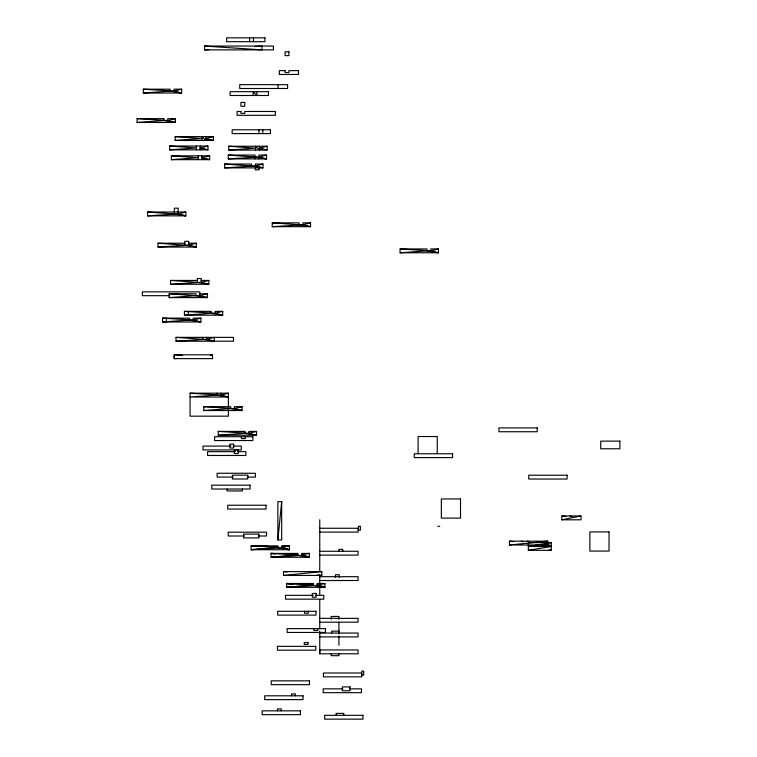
<?xml version="1.0" encoding="UTF-8"?>
<svg xmlns="http://www.w3.org/2000/svg" width="757" height="757" viewBox="0 0 757 757"><rect width="100%" height="100%" fill="white"/><g stroke="black" fill="none" stroke-linecap="round" stroke-linejoin="round"><path stroke-width="1.14" d="M319.757 653.783L319.757 649.951L358.061 649.951L358.061 653.783L319.757 653.783L319.757 631.187M551.333 550.301L551.333 542.637L528.348 542.637L528.348 550.301L551.333 550.301L549.043 549.913M277.857 539.949L281.68 501.645L277.857 501.645L277.857 539.949L281.68 539.949L281.68 501.645M181.652 89.184L173.987 91.105L143.338 89.184L143.338 93.016L181.652 93.016L181.652 89.184L173.987 89.184L173.987 91.105L181.652 93.016L170.155 91.105L143.338 93.016M175.435 118.65L167.77 120.562L137.121 118.65L137.121 122.483L175.435 122.483L175.435 118.65L167.77 118.65L167.77 120.562L175.435 122.483L163.938 120.562L137.121 122.483M213.474 136.629L205.809 138.54L213.474 140.461L213.474 136.629L175.17 136.629L175.17 140.461L213.474 140.461L205.431 139.118M207.938 146.025L200.274 147.937L207.938 149.858L207.938 146.025L169.625 146.025L169.625 149.858L207.938 149.858L199.886 148.514M209.68 155.828L202.015 157.74L209.68 159.661L209.68 155.828L171.375 155.828L171.375 159.661L209.68 159.661L201.636 158.317M267.098 146.243L259.433 148.154L267.098 150.075L267.098 146.243L228.784 146.243L228.784 150.075L267.098 150.075L259.055 148.732M228.254 158.904L258.894 156.983L266.559 155.071L266.559 158.904L228.254 158.904L228.254 155.071L255.062 155.071L255.062 158.904M262.963 164.051L255.298 165.972L224.649 167.884L224.649 164.051L251.466 164.051L251.466 165.972L262.963 167.884L262.963 164.051L255.298 164.051L255.298 165.972L262.963 167.884L224.649 167.884M185.834 212.017L178.169 213.938L147.52 215.849L147.52 212.017L185.834 212.017L185.834 215.849L147.52 215.849M158.005 247.056L196.309 247.056L196.309 243.224L188.654 245.145L158.005 247.056L158.005 243.224L184.822 243.224M310.569 222.861L302.904 224.772L272.255 226.693L272.255 222.861L299.072 222.861L299.072 224.772L310.569 226.693L310.569 222.861L302.904 222.861L302.904 224.772L310.569 226.693L272.255 226.693M170.543 284.263L208.856 284.263L208.856 280.431L201.192 282.342L170.543 284.263L170.543 280.431L197.359 280.431M169.322 295.684L142.344 295.684L142.344 291.852L199.81 291.852L199.81 295.684L207.475 297.605L195.978 295.684L195.978 293.773L169.161 293.773L169.161 297.605L207.475 297.605L207.475 293.773L199.81 295.684L195.117 295.684M438.426 248.949L430.761 250.87L400.112 248.949L400.112 252.781L438.426 252.781L438.426 248.949L430.761 248.949L430.761 250.87L438.426 252.781L426.929 250.87L400.112 252.781M222.719 311.364L215.064 313.284L184.415 311.364L184.415 315.196L222.719 315.196L222.719 311.364L215.064 311.364L215.064 313.284L222.719 315.196L211.231 313.284L184.415 315.196M200.879 318.139L193.224 320.05L162.575 318.139L162.575 321.962L200.879 321.962L200.879 318.139L193.224 318.139L193.224 320.05L200.879 321.962L189.392 320.05L162.575 321.962M210.332 355.345L212.528 354.796L212.528 358.629L174.214 358.629L174.214 354.796L212.528 354.796M228.387 393.186L220.722 395.107L190.073 393.186L190.073 416.17L228.387 416.17L228.387 393.186L190.073 393.186M242.089 406.689L234.424 408.6L203.784 406.689L203.784 410.521L242.089 410.521L242.089 406.689L234.424 406.689L234.424 408.6L242.089 410.521L230.601 408.6L203.784 410.521M256.547 431.414L248.883 433.335L218.234 431.414L218.234 435.247L256.547 435.247L256.547 431.414L248.883 431.414L248.883 433.335L256.547 435.247L245.05 433.335L218.234 435.247M561.864 519.804L581.016 515.971L581.016 519.804L561.864 519.804L561.864 515.971L581.016 515.971M551.333 542.637L528.348 546.469L551.333 546.469L547.51 543.914M528.348 550.301L551.333 546.469L540.99 544.747M511.618 544.652L509.461 545.002L509.461 541.17L547.775 541.17L547.775 545.002L509.461 545.002L547.775 541.17M283.497 575.443L321.801 571.611L321.801 575.443L283.497 575.443L283.497 571.611L321.801 571.611M175.17 140.461L201.987 138.54L175.17 136.629M169.625 149.858L196.441 147.937L169.625 146.025M228.784 150.075L255.601 148.154L228.784 146.243M171.375 159.661L198.192 157.74L171.375 155.828M169.161 297.605L195.978 295.684L169.161 293.773M176.031 341.199L206.68 339.287L214.345 337.367L214.345 341.199L202.848 339.287L176.031 337.367L176.031 341.199L233.497 341.199L233.497 337.367L176.031 337.367M176.551 358.458L174.214 358.629L174.214 354.796L182.38 355.383M228.387 397.018L216.89 395.107L190.073 397.018L228.387 397.018L220.722 395.107L220.722 393.186M204.466 49.886L273.428 49.886L273.428 46.054L204.466 46.054L204.466 49.886L209.159 49.574M254.891 46.527L261.931 46.054L261.931 49.886L204.466 46.054M281.803 546.365L289.467 545.892L289.467 549.714L251.163 549.714L251.163 545.892L277.98 545.892L277.98 547.803L289.467 549.714L281.803 546.658L289.467 545.892L281.803 545.892L281.803 547.803L289.467 549.714L284.821 549.251M301.712 553.916L309.376 553.433L309.376 557.266L271.063 557.266L271.063 553.433L297.88 553.433L297.88 555.354L309.376 557.266L301.712 554.2L309.376 553.433L301.712 553.433L301.712 555.354L309.376 557.266L304.73 556.802M317.202 583.988L324.867 583.505L324.867 587.337L286.553 587.337L286.553 583.505L313.37 583.505L313.37 585.416L324.867 587.337L317.202 584.272L324.867 583.505L317.202 583.505L317.202 585.416L324.867 587.337L322.548 587.101M143.338 89.184L170.155 89.184L170.155 91.105M137.121 118.65L163.938 118.65L163.938 120.562M266.559 155.071L258.894 155.071L258.894 158.904M188.654 243.224L196.309 243.224M400.112 248.949L426.929 248.949L426.929 250.87M201.192 280.431L208.856 280.431M199.81 293.773L207.475 293.773M184.415 311.364L211.231 311.364L211.231 313.284M162.575 318.139L189.392 318.139L189.392 320.05M203.784 406.689L230.601 406.689L230.601 408.6M218.234 431.414L245.05 431.414L245.05 433.335M230.838 446.081L202.98 446.081L202.98 449.913L241.284 449.913L241.284 446.081L233.156 446.081M235.465 451.645L207.607 451.645L207.607 455.477L245.911 455.477L245.911 451.645L237.783 451.645M233.355 477.09L217.108 477.09L217.108 473.257L255.412 473.257L255.412 477.09L247.284 477.09M437.83 526.352L439.741 526.352M319.757 528.263L358.061 528.263L358.061 532.095L319.757 532.095M244.492 536.013L228.236 536.013L228.236 532.18L266.549 532.18L266.549 536.013L258.421 536.013M281.803 547.803L251.163 549.714L277.98 547.037L251.163 545.892L253.481 546.119M319.757 551.276L358.061 551.276L358.061 555.108L319.757 555.108M301.712 555.354L271.063 557.266L297.88 554.588L271.063 553.433L274.545 553.783M319.757 576.683L358.061 576.683L358.061 580.515L319.757 580.515M317.202 585.416L286.553 587.337L313.37 584.659L286.553 583.505L291.199 583.969M313.341 595.333L285.484 595.333L285.484 599.166L323.788 599.166L323.788 595.333L315.669 595.333M319.757 618.355L358.061 618.355L358.061 622.188L319.757 622.188M319.757 633.06L358.061 633.06L358.061 636.892L319.757 636.892M361.78 673.011L323.466 673.011L323.466 676.843L361.78 676.843L361.78 671.099L363.691 671.099L363.691 674.932L361.78 674.932M342.912 688.842L323.182 688.842L323.182 692.674L361.486 692.674L361.486 688.842L349.876 688.842M267.486 546.176L251.163 545.892L254.655 546.138M288.559 553.746L271.063 553.433L275.728 553.764M313.37 583.988L286.553 583.505L293.555 584.007M228.254 155.071L255.062 156.983L266.559 158.904L258.894 156.983M224.649 164.051L251.466 165.972M147.52 212.017L174.337 213.938L185.834 215.849L178.169 213.938L178.169 208.184L174.337 208.184L174.337 213.938M272.255 222.861L299.072 224.772M158.005 243.224L184.822 245.145L196.309 247.056L188.654 245.145L188.654 241.313L184.822 241.313L184.822 245.145M170.543 280.431L197.359 282.342L208.856 284.263L201.192 282.342L201.192 278.51L197.359 278.51L197.359 282.342M509.461 541.17L513.776 541.605M544.387 544.662L547.775 545.002L545.475 544.576M283.497 571.611L286.979 571.961M317.164 574.979L321.801 575.443M527.08 541.17L529.38 541.596M561.864 515.971L566.245 516.52M214.345 341.199L206.68 339.287L206.68 337.367M521.336 541.17L523.418 541.719M569.907 515.971L572.131 516.738M437.253 453.434L437.253 436.534L418.101 436.534L418.101 453.434M343.801 715.318L343.801 713.406L336.136 713.406L336.136 715.318M342.741 551.276L342.741 549.364L338.909 549.364L338.909 551.276M339.287 577.638L339.287 574.771L335.465 574.771L335.465 577.638M339.287 633.06L339.287 631.149L331.632 631.149L331.632 633.06M338.909 619.321L338.909 616.444L331.244 616.444L331.244 619.321M338.909 622.207L338.909 633.723M338.909 636.022L338.909 645.238M338.909 653.783L338.909 655.694L331.244 655.694L331.244 653.783M319.757 519.766L319.757 571.374M319.757 574.894L319.757 584.272M319.757 586.618L319.757 594.832M319.757 599.516L319.757 628.84M317.789 628.613L317.789 630.524L313.966 630.524L313.966 628.613M308.354 611.287L308.354 613.198L304.522 613.198L304.522 611.287M295.353 695.806L295.353 693.895L291.521 693.895L291.521 695.806M281.282 710.842L281.282 708.921L277.459 708.921L277.459 710.842M278.027 84.67L278.027 88.493M262.811 129.778L262.811 133.611M259.433 146.243L259.433 150.075L255.601 146.243L255.601 150.075M259.131 167.884L259.131 169.795L255.298 169.795L255.298 167.884M258.979 129.778L258.979 133.611M256.954 91.663L256.954 95.496L253.122 91.663L253.122 95.496M253.453 37.85L253.453 41.682M249.621 37.85L249.621 41.682M245.23 436.713L245.23 438.625L241.398 438.625L241.398 436.713M242.41 489.022L242.41 490.943L227.091 490.943L227.091 489.022M216.89 393.186L216.89 395.107M205.809 136.629L205.809 140.461L201.987 136.629L201.987 140.461M202.848 337.367L202.848 339.287M202.015 155.828L202.015 159.661M200.274 146.025L200.274 149.858M198.192 155.828L198.192 159.661M196.441 146.025L196.441 149.858M188.247 311.364L188.247 315.196M166.408 318.139L166.408 321.962M264.95 37.85L226.636 37.85L226.636 41.682L264.95 41.682L264.95 37.85M288.928 51.788L285.096 51.788L285.096 55.621L288.928 55.621L288.928 51.788M285.096 70.628L279.342 70.628L279.342 74.451L298.504 74.451L298.504 70.628L288.928 70.628L288.928 72.54L285.096 72.54L285.096 70.628M287.603 84.67L239.714 84.67L239.714 88.493L287.603 88.493L287.603 84.67M268.451 91.663L230.137 91.663L230.137 95.496L268.451 95.496L268.451 91.663M244.748 102.45L240.915 102.45L240.915 106.283L244.748 106.283L244.748 102.45M240.915 111.478L237.083 111.478L237.083 115.31L275.397 115.31L275.397 111.478L244.748 111.478L244.748 113.389L240.915 113.389L240.915 111.478M270.467 129.778L232.162 129.778L232.162 133.611L270.467 133.611L270.467 129.778M537.233 427.904L498.929 427.904L498.929 431.736L537.233 431.736L537.233 427.904M252.885 436.713L214.581 436.713L214.581 440.546L252.885 440.546L252.885 436.713M619.879 441.123L600.727 441.123L600.727 448.778L619.879 448.778L619.879 441.123M233.629 444.17L229.797 444.17L229.797 448.002L233.629 448.002L233.629 444.17M238.247 449.724L234.415 449.724L234.415 453.557L238.247 453.557L238.247 449.724M452.572 453.774L414.268 453.774L414.268 457.607L452.572 457.607L452.572 453.774M247.747 475.169L232.427 475.169L232.427 479.001L247.747 479.001L247.747 475.169M567.097 475.207L528.783 475.207L528.783 479.039L567.097 479.039L567.097 475.207M250.075 485.19L211.761 485.19L211.761 489.022L250.075 489.022L250.075 485.19M460.502 498.948L441.35 498.948L441.35 518.1L460.502 518.1L460.502 498.948M266.029 505.231L227.715 505.231L227.715 509.064L266.029 509.064L266.029 505.231M360.36 526.352L358.449 526.352L358.449 530.184L360.36 530.184L360.36 526.352M609.025 531.925L589.873 531.925L589.873 551.077L609.025 551.077L609.025 531.925M258.885 534.101L243.565 534.101L243.565 537.924L258.885 537.924L258.885 534.101M316.133 593.422L312.3 593.422L312.3 597.254L316.133 597.254L316.133 593.422M316.019 611.287L277.715 611.287L277.715 615.11L316.019 615.11L316.019 611.287M325.453 628.613L287.149 628.613L287.149 632.445L325.453 632.445L325.453 628.613M308.09 642.523L304.257 642.523L304.257 644.434L308.09 644.434L308.09 642.523M315.754 646.355L277.44 646.355L277.44 650.178L315.754 650.178L315.754 646.355M309.49 680.846L271.176 680.846L271.176 684.669L309.49 684.669L309.49 680.846M349.999 686.921L342.334 686.921L342.334 690.753L349.999 690.753L349.999 686.921M303.018 695.806L264.704 695.806L264.704 699.638L303.018 699.638L303.018 695.806M300.444 710.842L262.13 710.842L262.13 714.674L300.444 714.674L300.444 710.842M362.953 715.318L324.649 715.318L324.649 719.15L362.953 719.15L362.953 715.318"/></g></svg>
